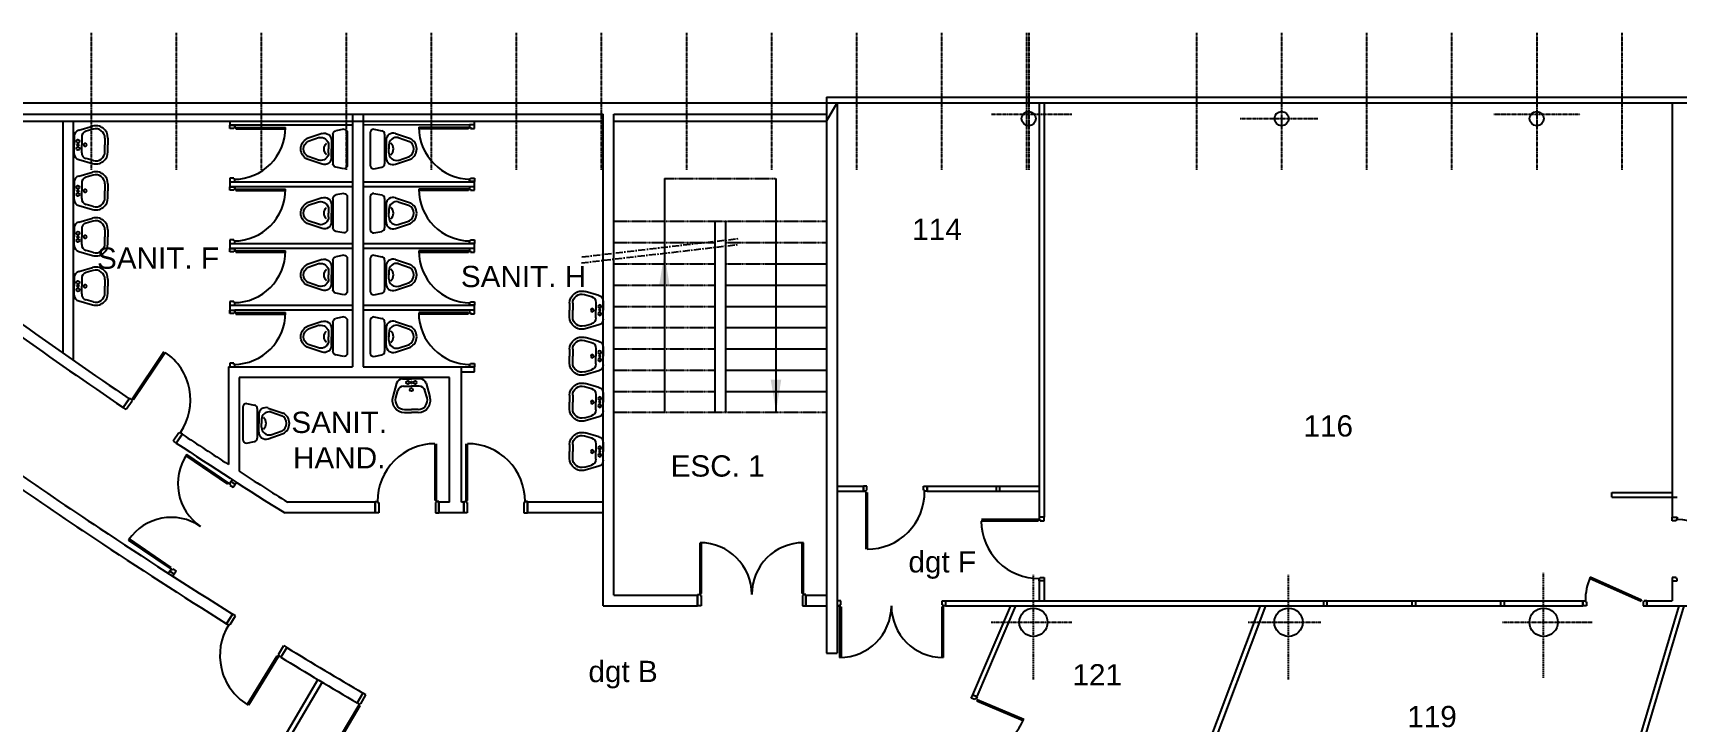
# Model space of a CAD drawing. Extents: x -14497 to -5039, y -16915 to 19656.
# Drawn here: x -12297 to -9976, y -7779 to -6807 of the extents above; entities that cross this region are included whole.
import ezdxf

# ---------------------------------------------------------------- set-up
doc = ezdxf.new("R2010")
doc.units = 0
doc.header["$MEASUREMENT"] = 0
for name, pattern in [('AXES', [2, 1.25, -0.25, 0.25, -0.25]), ('CACHE', [0.375, 0.25, -0.125]), ('DISCONTINU2', [0.375, 0.25, -0.125])]:
    doc.linetypes.add(name, pattern=pattern)
doc.layers.get('0').update_dxf_attribs({"linetype": 'CONTINUOUS'})
for name, color, linetype in [('-1.80', 3, 'CONTINUOUS'), ('BA_AXE_TRAME', 253, 'AXES'), ('BA_CLOISON', 4, 'CONTINUOUS'), ('BA_DOUBLAGE', 134, 'CONTINUOUS'), ('BA_ESCALIER', 8, 'CONTINUOUS'), ('BA_ESCALIER_CACHE', 252, 'DISCONTINU2'), ('BA_MENUIS_EXTERIEURE', 6, 'CONTINUOUS'), ('BA_MENUIS_INTERIEURE', 202, 'CONTINUOUS'), ('BA_STRUCTURE', 5, 'CONTINUOUS'), ('Circulation', 1, 'CONTINUOUS'), ('EQ_SANITAIRE', 60, 'CONTINUOUS'), ('Nom. texte', 250, 'CONTINUOUS')]:
    doc.layers.add(name, color=color, linetype=linetype)
doc.styles.add('ARIAL', font='arial.ttf')

# ---------------------------------------------------------------- blocks, each defined once
blk = doc.blocks.new('WC')
for p, q in [((-5, 27.9), (-16.3, 25.7)), ((-35.6, 21.6), (-56.7, 14.5)), ((-39.3, 16.2), (-55.4, 10.7)), ((-26.4, 5.3), (-26.4, 0)), ((-26.4, -5.3), (-26.4, 0)), ((-20.3, 14), (-22.5, 14)), ((-22.4, 12.2), (-22.4, 0)), ((-22.4, -12.2), (-22.4, 0)), ((-20.3, -20.8), (-20.3, 20.8)), ((0, -22.9), (0, 22.9)), ((-35.6, -21.6), (-56.7, -14.5)), ((-39.3, -16.2), (-55.4, -10.7)), ((-20.3, -14), (-22.5, -14)), ((-5, -27.9), (-16.3, -25.7))]:
    blk.add_line(p, q)
for centre, radius, start, end in [((-15.3, 20.8), 5, 101.0796, 180), ((-5, 22.9), 5, 0, 90), ((-49.5, 0), 16.2, 116.4444, 180), ((-49.5, -0.4), 16.2, 178.1961, 178.7319), ((-49.5, 0), 16.2, 180, 243.5556), ((-49.5, 0), 12.2, 116.4444, 180), ((-49.5, 0), 12.2, 180, 243.5556), ((-37.4, 5.3), 11, 0, 102.4), ((-32.4, 12.2), 10, 0, 108.6162), ((-21.2, 0), 11.5, 134.9643, 225.0357), ((-37.4, -5.3), 11, 257.6, 0), ((-32.4, -12.2), 10, 251.3838, 0), ((-15.3, -20.8), 5, 180, 258.9204), ((-5, -22.9), 5, 270, 0)]:
    blk.add_arc(centre, radius, start, end)
blk = doc.blocks.new('LAV60')
for p, q in [((-14.4, 0), (0, 0)), ((14.4, 0), (0, 0)), ((-24, -7.3), (-30.4, -29.5)), ((-25.6, -30.9), (-22.3, -19.3)), ((-12.7, -12), (0, -12)), ((12.7, -12), (0, -12)), ((25.6, -30.9), (22.3, -19.3)), ((24, -7.3), (30.4, -29.5)), ((-11.2, -50), (0, -50)), ((11.2, -50), (0, -50)), ((-11.2, -55), (0, -55)), ((11.2, -55), (0, -55))]:
    blk.add_line(p, q)
for centre, radius in [((-6, -6), 2.61), ((0, -17.8), 2.54), ((0, -6), 1.44), ((6, -6), 2.61)]:
    blk.add_circle(centre, radius)
for centre, radius, start, end in [((-14.4, -10), 10, 90, 164.0546), ((14.4, -10), 10, 15.9454, 90), ((-12.7, -22), 10, 90, 164.0546), ((12.7, -22), 10, 15.9454, 90), ((-11.2, -35), 20, 164.0546, 270), ((-11.2, -35), 15, 164.0546, 270), ((11.2, -35), 20, 270, 15.9454), ((11.2, -35), 15, 270, 15.9454)]:
    blk.add_arc(centre, radius, start, end)

msp = doc.modelspace()

# ---------------------------------------------------------------- hatches: boundary and pattern name
at = {"layer": 'BA_ESCALIER'}
h = msp.add_hatch(color=256, dxfattribs=at)
h.paths.add_polyline_path([(-11413, -7163.2), (-11405.6, -7163.2), (-11398.2, -7163.2), (-11400.7, -7147.7), (-11410.4, -7147.7)])
h.paths.add_polyline_path([(-11410.4, -7147.7), (-11400.7, -7147.7), (-11405.6, -7117.7)])
h = msp.add_hatch(color=256, dxfattribs=at)
h.paths.add_polyline_path([(-11255.5, -7296.2), (-11248.1, -7296.2), (-11240.7, -7296.2), (-11243.2, -7311.8), (-11252.9, -7311.8)])
h.paths.add_polyline_path([(-11252.9, -7311.8), (-11243.2, -7311.8), (-11248.1, -7341.8)])

# ---------------------------------------------------------------- linework, layer by layer
at = {"layer": '-1.80'}
for p, q in [((-11176.8, -6931.5), (-11161.8, -6905.5)), ((-11845.8, -6931.5), (-11830.8, -6931.5))]:
    msp.add_line(p, q, dxfattribs=at)
at = {"layer": 'BA_AXE_TRAME'}
for p, q in [((-12214.6, -6807.1), (-12214.6, -7000.2)), ((-12094.6, -6807.1), (-12094.6, -7000.2)), ((-11974.6, -6807.1), (-11974.6, -7000.2)), ((-11854.6, -6807.1), (-11854.6, -7000.2)), ((-11734.6, -6807.1), (-11734.6, -7000.2)), ((-11614.6, -6807.1), (-11614.6, -7000.2)), ((-11494.6, -6807.1), (-11494.6, -7000.2)), ((-11374.6, -6807.1), (-11374.6, -7000.2)), ((-11254.6, -6807.1), (-11254.6, -7000.2)), ((-11134.6, -6807.1), (-11134.6, -7000.2)), ((-11014.6, -6807.1), (-11014.6, -7000.2)), ((-10894.6, -6807.1), (-10894.6, -7000.2)), ((-10891.5, -6807.1), (-10891.5, -7000.2)), ((-10654.6, -6807.1), (-10654.6, -7000.2)), ((-10534.6, -6807.1), (-10534.6, -7000.2)), ((-10414.6, -6807.1), (-10414.6, -7000.2)), ((-10294.6, -6807.1), (-10294.6, -7000.2)), ((-10174.6, -6807.1), (-10174.6, -7000.2)), ((-10054.6, -6807.1), (-10054.6, -7000.2)), ((-10944, -6921.5), (-10830.6, -6921.5)), ((-10593.2, -6928), (-10483.4, -6928)), ((-10235.3, -6921.5), (-10113.1, -6921.5)), ((-10944.4, -7638.2), (-10830.7, -7638.2)), ((-10582, -7638.2), (-10479.1, -7638.2)), ((-10223, -7638.2), (-10096.5, -7638.2))]:
    msp.add_line(p, q, dxfattribs=at)
at = {"layer": 'BA_AXE_TRAME', "linetype": 'CACHE', "ltscale": 7}
for p, q in [((-10884.8, -7719), (-10884.8, -7571.3)), ((-10524.8, -7719), (-10524.8, -7571.3)), ((-10164.8, -7716.4), (-10164.8, -7568.7))]:
    msp.add_line(p, q, dxfattribs=at)
at = {"layer": 'BA_CLOISON'}
for p, q in [((-10876.8, -6905.5), (-10876.8, -7490)), ((-10869.8, -6905.5), (-10869.8, -7490)), ((-9983.4, -6905.5), (-9983.4, -7490)), ((-12018.8, -6931.5), (-12018.8, -6937)), ((-11845.8, -6937), (-12018.8, -6937)), ((-11673.6, -6936.7), (-11830.8, -6937)), ((-11673.6, -6936.7), (-11673.6, -6931.5)), ((-12018.8, -7012), (-12018.8, -7017)), ((-12018.8, -7017), (-11845.8, -7017)), ((-12018.8, -7017), (-12018.8, -7024)), ((-11845.8, -7024), (-12018.8, -7024)), ((-11830.8, -7017), (-11673.7, -7017)), ((-11673.7, -7024), (-11830.8, -7024)), ((-11673.7, -7024), (-11673.7, -7017)), ((-11673.6, -7011.7), (-11673.6, -7016.7)), ((-11673.6, -7011.7), (-11673.6, -7016.7)), ((-12018.8, -7099), (-12018.8, -7104)), ((-11673.7, -7099), (-11673.7, -7104)), ((-11673.7, -7099), (-11673.7, -7104)), ((-12018.8, -7104), (-11845.8, -7104)), ((-12018.8, -7104), (-12018.8, -7111)), ((-11845.8, -7111), (-12018.8, -7111)), ((-11830.8, -7104), (-11673.7, -7104.1)), ((-11673.7, -7111.1), (-11830.8, -7111)), ((-11673.7, -7111.1), (-11673.7, -7104.1)), ((-12018.8, -7186), (-12018.8, -7191)), ((-12018.8, -7191), (-11845.8, -7191)), ((-12018.8, -7191), (-12018.8, -7203)), ((-11830.8, -7191), (-11673.8, -7191.1)), ((-11673.8, -7198.1), (-11673.8, -7191.1)), ((-11673.7, -7186.1), (-11673.7, -7191.1)), ((-11673.7, -7186.1), (-11673.7, -7191.1)), ((-11845.8, -7198), (-12011.8, -7198)), ((-12011.8, -7198), (-12011.8, -7198)), ((-11673.8, -7198.1), (-11830.8, -7198)), ((-12018.8, -7273), (-12018.8, -7278)), ((-11691.8, -7278), (-11673.8, -7278.1)), ((-11691.8, -7285), (-11673.8, -7285)), ((-11673.8, -7273.1), (-11673.8, -7278.1)), ((-11673.8, -7273.1), (-11673.8, -7278.1)), ((-11673.8, -7285), (-11673.8, -7278.1)), ((-12015.1, -7436.9), (-12017.1, -7439.8)), ((-12017.1, -7439.8), (-12011.3, -7443.8)), ((-12009.4, -7440.9), (-12011.3, -7443.8)), ((-12009.4, -7440.9), (-12011.3, -7443.8)), ((-10068.4, -7455), (-9983.4, -7455)), ((-10068.4, -7462), (-10068.4, -7455)), ((-10068.4, -7462), (-9983.4, -7462)), ((-9983.4, -7462), (-9976.4, -7462)), ((-12103.4, -7566.2), (-12105.3, -7569.1)), ((-12103.4, -7566.2), (-12097.6, -7570.2)), ((-12097.6, -7570.2), (-12099.5, -7573.1)), ((-12097.6, -7570.2), (-12099.5, -7573.1)), ((-10876.8, -7580), (-10876.8, -7608)), ((-10869.8, -7580), (-10869.8, -7608)), ((-9983.4, -7580), (-9983.4, -7608)), ((-11008.8, -7608), (-11008.8, -7615)), ((-11008.8, -7608), (-10475.6, -7608)), ((-10220.6, -7608), (-10109.4, -7608)), ((-10109.4, -7608), (-10109.4, -7615)), ((-10019.4, -7608), (-10019.4, -7615)), ((-10019.4, -7608), (-9983.4, -7608)), ((-11008.8, -7615), (-11007, -7615)), ((-11008.8, -7615), (-10475.6, -7615)), ((-10970.5, -7740.5), (-10916.8, -7615)), ((-10964.4, -7743.1), (-10909.8, -7615)), ((-10564.8, -7615), (-10739.6, -8080)), ((-10557.5, -7615), (-10733.1, -8082.8)), ((-10220.6, -7615), (-10109.4, -7615)), ((-9974, -7615), (-10174.2, -8284.6)), ((-9966.8, -7615), (-10167.9, -8286.9)), ((-10019.4, -7615), (-9942.4, -7615)), ((-11894.6, -7718.9), (-12248.5, -8319.4)), ((-11888.6, -7722.5), (-12242.5, -8323)), ((-10970.5, -7740.5), (-10964.4, -7743.1))]:
    msp.add_line(p, q, dxfattribs=at)
msp.add_lwpolyline([(-11161.8, -6905.5), (-11161.8, -7446.5), (-11124.8, -7446.5)], dxfattribs=at)
at = {"layer": 'BA_DOUBLAGE'}
msp.add_line((-11476.8, -6931.5), (-11176.8, -6931.5), dxfattribs=at)
at = {"layer": 'BA_ESCALIER'}
for p, q in [((-11405.6, -7012.4), (-11405.6, -7342.7)), ((-11248.1, -7012.4), (-11248.1, -7342.7)), ((-11334.3, -7072.7), (-11334.3, -7341.8)), ((-11319.3, -7072.7), (-11319.3, -7341.8)), ((-11251.8, -7132.7), (-11176.8, -7132.7)), ((-11319.3, -7162.7), (-11176.8, -7162.7)), ((-11319.3, -7192.7), (-11176.8, -7192.7)), ((-11319.3, -7222.7), (-11176.8, -7222.7)), ((-11319.3, -7252.7), (-11176.8, -7252.7)), ((-11319.3, -7282.7), (-11176.8, -7282.7)), ((-11319.3, -7312.7), (-11176.8, -7312.7))]:
    msp.add_line(p, q, dxfattribs=at)
at = {"layer": 'BA_ESCALIER_CACHE'}
for p, q in [((-11405.6, -7012.4), (-11248.1, -7012.4)), ((-11476.8, -7072.7), (-11176.8, -7072.7)), ((-11476.8, -7102.7), (-11334.3, -7102.7)), ((-11319.3, -7102.7), (-11176.8, -7102.7)), ((-11476.8, -7132.7), (-11334.3, -7132.7)), ((-11319.3, -7132.7), (-11251.8, -7132.7)), ((-11476.8, -7162.7), (-11334.3, -7162.7)), ((-11476.8, -7192.7), (-11334.3, -7192.7)), ((-11476.8, -7222.7), (-11334.3, -7222.7)), ((-11476.8, -7252.7), (-11334.3, -7252.7)), ((-11476.8, -7282.7), (-11334.3, -7282.7)), ((-11476.8, -7312.7), (-11334.3, -7312.7)), ((-11476.8, -7341.8), (-11176.8, -7341.8))]:
    msp.add_line(p, q, dxfattribs=at)
at = {"layer": 'BA_ESCALIER_CACHE', "linetype": 'AXES', "ltscale": 8}
for p, q in [((-11521.9, -7122.9), (-11301.5, -7097.1)), ((-11522.8, -7131.4), (-11302.4, -7105.7))]:
    msp.add_line(p, q, dxfattribs=at)
at = {"layer": 'BA_MENUIS_EXTERIEURE'}
for p, q in [((-11176.8, -6897.5), (-9013.7, -6897.5)), ((-11176.8, -6897.5), (-11176.8, -6905.5)), ((-11176.8, -6905.5), (-9479.6, -6905.5)), ((-12686.9, -6931.5), (-12094.6, -6931.5)), ((-12094.6, -6931.5), (-11858.1, -6931.5)), ((-11858.1, -6931.5), (-11845.8, -6931.5)), ((-11830.8, -6931.5), (-11491.8, -6931.5))]:
    msp.add_line(p, q, dxfattribs=at)
at = {"layer": 'BA_MENUIS_EXTERIEURE', "ltscale": 10}
for radius, start in [(8584.2, 223.6667), (8576.2, 223.71774)]:
    msp.add_arc((-7862.4, -978.4), radius, start, 239.6595, dxfattribs=at)
at = {"layer": 'BA_MENUIS_INTERIEURE'}
for p, q in [((-12018.8, -6942), (-12018.8, -6937)), ((-12018.8, -6937), (-12011.8, -6937)), ((-12011.8, -6937), (-12011.8, -6940.5)), ((-11673.6, -6936.7), (-11680.6, -6936.7)), ((-11680.6, -6936.7), (-11680.6, -6940.2)), ((-11673.6, -6941.7), (-11673.6, -6936.7)), ((-11673.6, -6941.7), (-11673.6, -6936.7)), ((-12013.3, -6942), (-12018.8, -6942)), ((-12011.8, -6940.5), (-12013.3, -6940.5)), ((-12013.3, -6940.5), (-12013.3, -6942)), ((-12010.3, -6940.5), (-12010.3, -6942.5)), ((-12010.3, -6940.5), (-11940.3, -6940.5)), ((-12010.3, -6942.5), (-11940.3, -6942.5)), ((-11682.1, -6940.3), (-11752.1, -6940.3)), ((-11682.1, -6942.3), (-11752.1, -6942.3)), ((-11682.1, -6940.3), (-11682.1, -6942.3)), ((-11680.6, -6940.2), (-11679.1, -6940.2)), ((-11679.1, -6940.2), (-11679.1, -6941.7)), ((-11679.1, -6941.7), (-11673.6, -6941.7)), ((-12013.3, -7012), (-12018.8, -7012)), ((-12018.8, -7012), (-12018.8, -7017)), ((-12018.8, -7017), (-12011.8, -7017)), ((-12018.8, -7029), (-12018.8, -7024)), ((-12018.8, -7024), (-12011.8, -7024)), ((-12013.3, -7029), (-12018.8, -7029)), ((-12013.3, -7013.5), (-12013.3, -7012)), ((-12011.8, -7013.5), (-12013.3, -7013.5)), ((-12011.8, -7027.5), (-12013.3, -7027.5)), ((-12013.3, -7027.5), (-12013.3, -7029)), ((-12011.8, -7017), (-12011.8, -7013.5)), ((-12011.8, -7024), (-12011.8, -7027.5)), ((-12010.3, -7027.5), (-12010.3, -7029.5)), ((-12010.3, -7027.5), (-11940.3, -7027.5)), ((-12010.3, -7029.5), (-11940.3, -7029.5)), ((-11682.2, -7027.5), (-11752.2, -7027.5)), ((-11682.2, -7029.5), (-11752.2, -7029.5)), ((-11682.2, -7027.5), (-11682.2, -7029.5)), ((-11673.7, -7024), (-11680.7, -7024)), ((-11680.7, -7024), (-11680.7, -7027.5)), ((-11680.7, -7027.5), (-11679.2, -7027.5)), ((-11680.6, -7016.7), (-11680.6, -7013.2)), ((-11680.6, -7013.2), (-11679.1, -7013.2)), ((-11673.6, -7016.7), (-11680.6, -7016.7)), ((-11679.2, -7027.5), (-11679.2, -7029)), ((-11679.2, -7029), (-11673.7, -7029)), ((-11679.1, -7011.7), (-11673.6, -7011.7)), ((-11679.1, -7013.2), (-11679.1, -7011.7)), ((-11673.7, -7029), (-11673.7, -7024)), ((-11673.7, -7029), (-11673.7, -7024)), ((-11673.6, -7011.7), (-11673.6, -7016.7)), ((-11673.6, -7011.7), (-11673.6, -7016.7)), ((-12013.3, -7099), (-12018.8, -7099)), ((-12018.8, -7099), (-12018.8, -7104)), ((-12013.3, -7100.5), (-12013.3, -7099)), ((-11679.2, -7099), (-11673.7, -7099)), ((-11679.2, -7100.5), (-11679.2, -7099)), ((-11673.7, -7099), (-11673.7, -7104)), ((-11673.7, -7099), (-11673.7, -7104)), ((-12018.8, -7104), (-12011.8, -7104)), ((-12018.8, -7116), (-12018.8, -7111)), ((-12018.8, -7111), (-12011.8, -7111)), ((-12013.3, -7116), (-12018.8, -7116)), ((-12011.8, -7100.5), (-12013.3, -7100.5)), ((-12011.8, -7114.5), (-12013.3, -7114.5)), ((-12013.3, -7114.5), (-12013.3, -7116)), ((-12011.8, -7104), (-12011.8, -7100.5)), ((-12011.8, -7111), (-12011.8, -7114.5)), ((-12010.3, -7114.5), (-12010.3, -7116.5)), ((-12010.3, -7114.5), (-11940.3, -7114.5)), ((-12010.3, -7116.5), (-11940.3, -7116.5)), ((-11682.2, -7114.6), (-11752.2, -7114.6)), ((-11682.2, -7116.6), (-11752.2, -7116.6)), ((-11682.2, -7114.6), (-11682.2, -7116.6)), ((-11680.7, -7104), (-11680.7, -7100.5)), ((-11680.7, -7100.5), (-11679.2, -7100.5)), ((-11673.7, -7104), (-11680.7, -7104)), ((-11673.7, -7111.1), (-11680.7, -7111.1)), ((-11680.7, -7111.1), (-11680.7, -7114.6)), ((-11680.7, -7114.6), (-11679.2, -7114.6)), ((-11679.2, -7114.6), (-11679.2, -7116.1)), ((-11679.2, -7116.1), (-11673.7, -7116.1)), ((-11673.7, -7116.1), (-11673.7, -7111.1)), ((-11673.7, -7116.1), (-11673.7, -7111.1)), ((-12013.3, -7186), (-12018.8, -7186)), ((-12018.8, -7186), (-12018.8, -7191)), ((-12018.8, -7191), (-12011.8, -7191)), ((-12013.3, -7187.5), (-12013.3, -7186)), ((-12011.8, -7187.5), (-12013.3, -7187.5)), ((-12011.8, -7191), (-12011.8, -7187.5)), ((-11680.7, -7191.1), (-11680.7, -7187.6)), ((-11680.7, -7187.6), (-11679.2, -7187.6)), ((-11673.7, -7191.1), (-11680.7, -7191.1)), ((-11679.2, -7186.1), (-11673.7, -7186.1)), ((-11679.2, -7187.6), (-11679.2, -7186.1)), ((-11673.7, -7186.1), (-11673.7, -7191.1)), ((-11673.7, -7186.1), (-11673.7, -7191.1)), ((-12018.8, -7203), (-12018.8, -7198)), ((-12018.8, -7198), (-12011.8, -7198)), ((-12013.3, -7203), (-12018.8, -7203)), ((-12011.8, -7201.5), (-12013.3, -7201.5)), ((-12013.3, -7201.5), (-12013.3, -7203)), ((-12011.8, -7198), (-12011.8, -7201.5)), ((-12010.3, -7201.5), (-12010.3, -7203.5)), ((-12010.3, -7201.5), (-11940.3, -7201.5)), ((-12010.3, -7203.5), (-11940.3, -7203.5)), ((-11682.3, -7201.6), (-11752.3, -7201.6)), ((-11682.3, -7203.6), (-11752.2, -7203.6)), ((-11682.3, -7201.6), (-11682.3, -7203.6)), ((-11673.8, -7198.1), (-11680.8, -7198.1)), ((-11680.8, -7198.1), (-11680.8, -7201.6)), ((-11680.8, -7201.6), (-11679.3, -7201.6)), ((-11679.3, -7201.6), (-11679.3, -7203.1)), ((-11679.3, -7203.1), (-11673.8, -7203.1)), ((-11673.8, -7203.1), (-11673.8, -7198.1)), ((-11673.8, -7203.1), (-11673.8, -7198.1)), ((-12156.5, -7322.9), (-12111.8, -7256.6)), ((-12154.8, -7324), (-12110, -7257.6)), ((-12013.3, -7273), (-12018.8, -7273)), ((-12018.8, -7273), (-12018.8, -7278)), ((-12018.8, -7278), (-12011.8, -7278)), ((-12013.3, -7274.5), (-12013.3, -7273)), ((-12011.8, -7274.5), (-12013.3, -7274.5)), ((-12011.8, -7278), (-12011.8, -7274.5)), ((-11680.8, -7278.1), (-11680.8, -7274.6)), ((-11680.8, -7274.6), (-11679.3, -7274.6)), ((-11673.8, -7278.1), (-11680.8, -7278.1)), ((-11679.3, -7273.1), (-11673.8, -7273.1)), ((-11679.3, -7274.6), (-11679.3, -7273.1)), ((-11673.8, -7273.1), (-11673.8, -7278.1)), ((-11673.8, -7273.1), (-11673.8, -7278.1)), ((-12169.2, -7335.4), (-12160.2, -7322.2)), ((-12156.9, -7326.2), (-12165, -7338.2)), ((-12160.2, -7322.2), (-12157.3, -7324.1)), ((-12157.3, -7324.1), (-12158.2, -7325.4)), ((-12158.2, -7325.4), (-12156.9, -7326.2)), ((-12156.5, -7322.9), (-12154.8, -7324)), ((-12165, -7338.2), (-12169.2, -7335.4)), ((-12090.6, -7370.9), (-12098.7, -7383)), ((-12094.6, -7385.7), (-12085.6, -7372.5)), ((-12089.4, -7371.8), (-12090.6, -7370.9)), ((-12088.5, -7370.5), (-12089.4, -7371.8)), ((-12085.6, -7372.5), (-12088.5, -7370.5)), ((-12098.7, -7383), (-12094.6, -7385.7)), ((-12020.3, -7441.9), (-12079.4, -7401.6)), ((-11729.3, -7466.5), (-11729.3, -7386.4)), ((-11727.3, -7466.5), (-11727.3, -7386.5)), ((-11685.3, -7466.5), (-11685.3, -7386.5)), ((-11683.3, -7466.5), (-11683.3, -7386.4)), ((-12021.5, -7443.6), (-12080.5, -7403.3)), ((-12020.3, -7441.9), (-12021.5, -7443.6)), ((-12017.1, -7439.8), (-12019.1, -7442.7)), ((-12019.1, -7442.7), (-12017.8, -7443.6)), ((-12017.8, -7443.6), (-12018.7, -7444.8)), ((-12018.7, -7444.8), (-12014.1, -7447.9)), ((-12011.3, -7443.8), (-12017.1, -7439.8)), ((-12014.1, -7447.9), (-12011.3, -7443.8)), ((-12014.1, -7447.9), (-12011.3, -7443.8)), ((-11139, -7446.5), (-11124.8, -7446.5)), ((-11119.8, -7446.5), (-11124.8, -7446.5)), ((-11124.8, -7446.5), (-11124.8, -7453.5)), ((-11119.8, -7452), (-11119.8, -7446.5)), ((-11039.8, -7452), (-11039.8, -7446.5)), ((-11039.8, -7446.5), (-11034.8, -7446.5)), ((-11034.8, -7446.5), (-11034.8, -7453.5)), ((-11034.8, -7446.5), (-10876.8, -7446.5)), ((-10937.6, -7446.5), (-10937.6, -7453.5)), ((-10932.6, -7446.5), (-10932.6, -7453.5)), ((-11813.8, -7484), (-11813.8, -7468)), ((-11813.8, -7468), (-11810.3, -7468)), ((-11810.3, -7468), (-11810.3, -7469.5)), ((-11810.3, -7469.5), (-11808.8, -7469.5)), ((-11808.8, -7469.5), (-11808.8, -7484)), ((-11727.3, -7466.5), (-11729.3, -7466.5)), ((-11728.8, -7469.5), (-11728.8, -7484)), ((-11727.3, -7469.5), (-11728.8, -7469.5)), ((-11727.3, -7468), (-11727.3, -7469.5)), ((-11723.8, -7468), (-11727.3, -7468)), ((-11723.8, -7484), (-11723.8, -7468)), ((-11688.8, -7484), (-11688.8, -7468)), ((-11688.8, -7468), (-11685.3, -7468)), ((-11685.3, -7466.5), (-11683.3, -7466.5)), ((-11685.3, -7468), (-11685.3, -7469.5)), ((-11685.3, -7469.5), (-11683.8, -7469.5)), ((-11683.8, -7469.5), (-11683.8, -7484)), ((-11603.8, -7469.5), (-11603.8, -7484)), ((-11602.3, -7469.5), (-11603.8, -7469.5)), ((-11598.8, -7468), (-11602.3, -7468)), ((-11602.3, -7468), (-11602.3, -7469.5)), ((-11598.8, -7484), (-11598.8, -7468)), ((-11161.8, -7453.5), (-11124.8, -7453.5)), ((-11124.8, -7453.5), (-11121.3, -7453.5)), ((-11121.3, -7453.5), (-11121.3, -7452)), ((-11121.3, -7452), (-11119.8, -7452)), ((-11121.3, -7455), (-11119.3, -7455)), ((-11121.3, -7455), (-11121.3, -7535)), ((-11119.3, -7455), (-11119.3, -7535.1)), ((-11038.3, -7452), (-11039.8, -7452)), ((-11038.3, -7453.5), (-11038.3, -7452)), ((-11034.8, -7453.5), (-11038.3, -7453.5)), ((-11034.8, -7453.5), (-10876.8, -7453.5)), ((-11808.8, -7484), (-11813.8, -7484)), ((-11728.8, -7484), (-11723.8, -7484)), ((-11683.8, -7484), (-11688.8, -7484)), ((-11603.8, -7484), (-11598.8, -7484)), ((-10878.3, -7493.5), (-10958.3, -7493.5)), ((-10878.3, -7493.5), (-10878.3, -7495.5)), ((-10869.8, -7490), (-10876.8, -7490)), ((-10876.8, -7490), (-10876.8, -7493.5)), ((-10876.8, -7493.5), (-10875.3, -7493.5)), ((-10875.3, -7493.5), (-10875.3, -7495)), ((-10869.8, -7495), (-10869.8, -7490)), ((-9983.4, -7490), (-9976.4, -7490)), ((-9983.4, -7490), (-9976.4, -7490)), ((-9983.4, -7495), (-9983.4, -7490)), ((-9976.5, -7493.5), (-9978, -7493.5)), ((-9978, -7493.5), (-9978, -7495)), ((-9976.4, -7490), (-9976.4, -7493.5)), ((-10878.3, -7495.5), (-10958.4, -7495.5)), ((-10875.3, -7495), (-10869.8, -7495)), ((-9978, -7495), (-9983.4, -7495)), ((-12102.6, -7562.5), (-12161.7, -7522.2)), ((-12101.5, -7560.8), (-12160.5, -7520.5)), ((-11355.3, -7597.5), (-11355.3, -7526)), ((-11353.3, -7597.5), (-11353.3, -7526)), ((-11211.3, -7597.5), (-11211.3, -7526)), ((-11209.3, -7597.5), (-11209.3, -7526)), ((-12103.4, -7566.2), (-12101.4, -7563.3)), ((-12102.6, -7562.5), (-12101.5, -7560.8)), ((-12101.4, -7563.3), (-12100.1, -7564.2)), ((-12100.1, -7564.2), (-12099.3, -7562.9)), ((-12099.3, -7562.9), (-12094.7, -7566)), ((-12097.6, -7570.2), (-12103.4, -7566.2)), ((-12094.7, -7566), (-12097.6, -7570.2)), ((-12094.7, -7566), (-12097.6, -7570.2)), ((-10876.8, -7580), (-10876.8, -7576.5)), ((-10876.8, -7576.5), (-10875.3, -7576.5)), ((-10869.8, -7580), (-10876.8, -7580)), ((-10875.3, -7575), (-10869.8, -7575)), ((-10875.3, -7576.5), (-10875.3, -7575)), ((-10869.8, -7575), (-10869.8, -7580)), ((-10027.4, -7608.7), (-10099.9, -7576.6)), ((-10026.6, -7606.9), (-10099.1, -7574.8)), ((-9983.4, -7575), (-9983.4, -7580)), ((-9977.9, -7575), (-9983.4, -7575)), ((-9983.4, -7580), (-9976.4, -7580)), ((-9977.9, -7576.5), (-9977.9, -7575)), ((-9976.4, -7576.5), (-9977.9, -7576.5)), ((-9976.4, -7580), (-9976.4, -7576.5)), ((-11358.8, -7615), (-11358.8, -7599)), ((-11358.8, -7599), (-11355.3, -7599)), ((-11355.3, -7597.5), (-11353.3, -7597.5)), ((-11355.3, -7599), (-11355.3, -7600.5)), ((-11355.3, -7600.5), (-11353.8, -7600.5)), ((-11353.8, -7600.5), (-11353.8, -7615)), ((-11209.3, -7597.5), (-11211.3, -7597.5)), ((-11209.3, -7600.5), (-11210.8, -7600.5)), ((-11210.8, -7600.5), (-11210.8, -7615)), ((-11209.3, -7599), (-11209.3, -7600.5)), ((-11205.8, -7599), (-11209.3, -7599)), ((-11205.8, -7615), (-11205.8, -7599)), ((-11161.8, -7608), (-11161.8, -7615)), ((-11156.8, -7608), (-11161.8, -7608)), ((-11156.8, -7613.5), (-11156.8, -7608)), ((-11013.8, -7608), (-11008.8, -7608)), ((-11013.8, -7613.5), (-11013.8, -7608)), ((-11008.8, -7608), (-11008.8, -7615)), ((-10475.6, -7608), (-10475.6, -7615)), ((-10475.6, -7608), (-10220.6, -7608)), ((-10470.6, -7608), (-10470.6, -7615)), ((-10350.6, -7608), (-10350.6, -7615)), ((-10345.6, -7608), (-10345.6, -7615)), ((-10225.6, -7608), (-10225.6, -7615)), ((-10220.6, -7608), (-10220.6, -7615)), ((-10109.4, -7615), (-10109.4, -7608)), ((-10109.4, -7608), (-10105.9, -7608)), ((-10105.9, -7608), (-10105.9, -7609.5)), ((-10105.9, -7609.5), (-10104.4, -7609.5)), ((-10104.4, -7609.5), (-10104.4, -7615)), ((-10026.6, -7606.9), (-10027.4, -7608.7)), ((-10024.4, -7609.5), (-10024.4, -7615)), ((-10022.9, -7609.5), (-10024.4, -7609.5)), ((-10022.9, -7608), (-10022.9, -7609.5)), ((-10019.4, -7608), (-10022.9, -7608)), ((-10019.4, -7615), (-10019.4, -7608)), ((-12015.1, -7626.6), (-12023.5, -7640.2)), ((-12018.4, -7641.5), (-12010.8, -7629.2)), ((-12010.8, -7629.2), (-12015.1, -7626.6)), ((-11353.8, -7615), (-11358.8, -7615)), ((-11210.8, -7615), (-11205.8, -7615)), ((-11161.8, -7615), (-11158.3, -7615)), ((-11158.3, -7615), (-11158.3, -7613.5)), ((-11158.3, -7613.5), (-11156.8, -7613.5)), ((-11158.3, -7616.5), (-11156.3, -7616.5)), ((-11158.3, -7616.5), (-11158.3, -7688)), ((-11156.3, -7616.5), (-11156.3, -7688)), ((-11012.3, -7616.5), (-11014.3, -7616.5)), ((-11014.3, -7616.5), (-11014.3, -7688)), ((-11012.3, -7613.5), (-11013.8, -7613.5)), ((-11012.3, -7615), (-11012.3, -7613.5)), ((-11008.8, -7615), (-11012.3, -7615)), ((-11012.3, -7616.5), (-11012.3, -7688)), ((-10475.6, -7615), (-10220.6, -7615)), ((-10104.4, -7615), (-10109.4, -7615)), ((-10024.4, -7615), (-10019.4, -7615)), ((-12023.5, -7640.2), (-12020.5, -7642)), ((-12020.5, -7642), (-12019.7, -7640.8)), ((-12019.7, -7640.8), (-12018.4, -7641.5)), ((-11950.3, -7683.5), (-11942.7, -7671.2)), ((-11938.5, -7673.8), (-11946.9, -7687.4)), ((-11942.7, -7671.2), (-11938.5, -7673.8)), ((-11952.3, -7685.8), (-11994.4, -7754)), ((-11950.6, -7686.9), (-11992.6, -7755)), ((-11950.6, -7686.9), (-11952.3, -7685.8)), ((-11949.1, -7684.3), (-11950.3, -7683.5)), ((-11949.8, -7685.6), (-11949.1, -7684.3)), ((-11946.9, -7687.4), (-11949.8, -7685.6)), ((-11831.1, -7738), (-11839.2, -7751.8)), ((-11834.1, -7753.1), (-11826.8, -7740.6)), ((-11826.8, -7740.6), (-11831.1, -7738)), ((-10972.5, -7745.1), (-10970.5, -7740.5)), ((-10967.4, -7747.2), (-10972.5, -7745.1)), ((-10970.5, -7740.5), (-10964.1, -7743.2)), ((-10966.8, -7745.8), (-10967.4, -7747.2)), ((-10965.4, -7746.4), (-10966.8, -7745.8)), ((-10964.1, -7743.2), (-10965.4, -7746.4)), ((-10964.1, -7747), (-10964.9, -7748.9)), ((-10964.9, -7748.9), (-10899.1, -7776.8)), ((-10964.1, -7747), (-10898.3, -7775)), ((-11992.6, -7755), (-11994.3, -7753.9)), ((-11836.9, -7754.9), (-11877.5, -7823.8)), ((-11835.2, -7755.9), (-11875.9, -7824.9)), ((-11839.2, -7751.8), (-11836.2, -7753.6)), ((-11836.9, -7754.9), (-11835.2, -7755.9)), ((-11836.2, -7753.6), (-11835.4, -7752.3)), ((-11835.4, -7752.3), (-11834.1, -7753.1))]:
    msp.add_line(p, q, dxfattribs=at)
for centre, radius, start, end in [((-12013.3, -6940.5), 73, 270, 359.9842), ((-12013.3, -6942), 0, 180, 270), ((-11679.1, -6940.2), 73, 180.0158, 270), ((-11679.1, -6941.7), 0, 270, 0), ((-12013.3, -7027.5), 73, 270, 359.9842), ((-12013.3, -7029), 0, 180, 270), ((-11679.2, -7027.5), 73, 180.0158, 270), ((-11679.2, -7029), 0, 270, 0), ((-12013.3, -7114.5), 73, 270, 359.9842), ((-12013.3, -7116), 0, 180, 270), ((-11679.2, -7114.6), 73, 180.0158, 270), ((-11679.2, -7116.1), 0, 270, 0), ((-12013.3, -7201.5), 73, 270, 359.9842), ((-12013.3, -7203), 0, 180, 270), ((-11679.3, -7201.6), 73, 180.0158, 270), ((-11679.3, -7203.1), 0, 270, 0), ((-12155.2, -7324.7), 80.9, 325.5048, 56.0508), ((-12154.8, -7324), 0, 236.0009, 326.0009), ((-12019.1, -7442.7), 73, 145.706, 235.6923), ((-11729.4, -7467.3), 80.9, 89.9501, 180.4961), ((-11683.2, -7467.3), 80.9, 359.5039, 90.0499), ((-12021.5, -7443.6), 0, 235.6923, 325.6923), ((-12018.7, -7444.8), 0, 235.6923, 325.6923), ((-11729.3, -7466.5), 0, 180, 270), ((-11728.8, -7469.5), 0, 180, 270), ((-11683.8, -7469.5), 0, 270, 0), ((-11683.3, -7466.5), 0, 270, 0), ((-11119.8, -7452), 0, 0, 90), ((-11119.2, -7454.2), 80.9, 269.9501, 0.4961), ((-11119.3, -7455), 0, 0, 90), ((-12101.4, -7563.3), 73, 55.6923, 145.6787), ((-9975.7, -7574.4), 80.9, 359.9792, 90.5252), ((-10877.5, -7495.6), 80.9, 179.9792, 270.5252), ((-10875.3, -7495), 0, 270.0291, 0.0291), ((-11355.3, -7599), 73, 0, 89.9864), ((-11209.3, -7599), 73, 90.0136, 180), ((-12099.3, -7562.9), 0, 325.6923, 55.6923), ((-10025, -7607.3), 80.9, 156.2918, 180.4961), ((-9977.9, -7575), 0, 90.0291, 180.0291), ((-11353.8, -7600.5), 0, 270, 0), ((-11353.3, -7597.5), 0, 270, 0), ((-11211.3, -7597.5), 0, 180, 270), ((-11210.8, -7600.5), 0, 180, 270), ((-10027.4, -7608.7), 0, 246.0859, 336.0859), ((-10024.4, -7609.5), 0, 180, 270), ((-11158.3, -7615), 73, 270.0136, 0), ((-11156.8, -7613.5), 0, 0, 90), ((-11156.3, -7616.5), 0, 0, 90), ((-11012.3, -7615), 73, 180, 269.9864), ((-11014.3, -7616.5), 0, 90, 180), ((-11013.8, -7613.5), 0, 90, 180), ((-11952, -7685.1), 80.9, 147.8428, 238.3888), ((-11952.3, -7685.8), 0, 58.3389, 148.3389), ((-11950.3, -7683.5), 0, 58.3389, 148.3389), ((-10967.4, -7747.2), 0, 156.9986, 246.9986), ((-10964.8, -7748.8), 0, 157.4022, 247.4022), ((-11835.2, -7755.9), 0, 329.4905, 59.4905), ((-11834.1, -7753.1), 0, 329.4905, 59.4905), ((-10965.4, -7746.4), 73, 246.9986, 336.9849)]:
    msp.add_arc(centre, radius, start, end, dxfattribs=at)
at = {"layer": 'BA_STRUCTURE'}
for p, q in [((-12744, -6905.5), (-11491.8, -6905.5)), ((-11491.8, -6905.5), (-11161.8, -6905.5)), ((-11176.8, -6905.5), (-11176.8, -7682)), ((-11161.8, -6905.5), (-11161.8, -7682)), ((-12724.5, -6921.5), (-11858.1, -6921.5)), ((-12254.7, -6931.5), (-12254.7, -7258.4)), ((-12239.7, -6931.5), (-12239.7, -7268.8)), ((-11858.1, -6921.5), (-11491.8, -6921.5)), ((-11845.8, -6921.5), (-11845.8, -7278)), ((-11830.8, -6921.5), (-11830.8, -7278)), ((-11491.8, -7615), (-11491.8, -6921.5)), ((-11476.8, -7600), (-11476.8, -6921.5)), ((-11476.8, -6921.5), (-11176.8, -6921.5)), ((-12020.8, -7278), (-11845.8, -7278)), ((-12020.8, -7278), (-12020.8, -7415.6)), ((-11830.8, -7278), (-11691.8, -7278)), ((-11691.8, -7285), (-11691.8, -7278)), ((-11691.8, -7469), (-11691.8, -7285)), ((-11708.8, -7293), (-12005.8, -7293)), ((-12005.8, -7293), (-12005.8, -7425.3)), ((-11708.8, -7469), (-11708.8, -7293)), ((-12160.7, -7323), (-12169.2, -7335.4)), ((-12169.2, -7335.4), (-12160.8, -7323)), ((-12086.1, -7372.9), (-12094.4, -7385.5)), ((-11124.8, -7452.5), (-11124.8, -7446.5)), ((-11034.8, -7452.5), (-11034.8, -7446.5)), ((-11813.8, -7469), (-11937, -7469)), ((-11813.8, -7469), (-11813.8, -7484)), ((-11813.8, -7484), (-11813.8, -7469)), ((-11723.8, -7469), (-11723.8, -7484)), ((-11723.8, -7484), (-11723.8, -7469)), ((-11708.8, -7469), (-11723.8, -7469)), ((-11688.8, -7469), (-11691.8, -7469)), ((-11688.8, -7469), (-11688.8, -7484)), ((-11688.8, -7484), (-11688.8, -7469)), ((-11598.8, -7469), (-11598.8, -7484)), ((-11491.8, -7469), (-11598.8, -7469)), ((-11598.8, -7484), (-11598.8, -7469)), ((-11813.8, -7484), (-11941.3, -7484)), ((-11688.8, -7484), (-11723.8, -7484)), ((-11491.8, -7484), (-11598.8, -7484)), ((-11476.8, -7600), (-11403.3, -7600)), ((-11403.3, -7600), (-11358.8, -7600)), ((-11358.8, -7600), (-11358.8, -7615)), ((-11205.8, -7600), (-11205.8, -7615)), ((-11205.8, -7600), (-11176.8, -7600)), ((-10109.4, -7609), (-10109.4, -7615)), ((-10019.4, -7609), (-10019.4, -7615)), ((-12015.1, -7626.6), (-12023.5, -7640.1)), ((-11491.8, -7615), (-11403.3, -7615)), ((-11403.3, -7615), (-11358.8, -7615)), ((-11205.8, -7615), (-11176.8, -7615)), ((-11938.5, -7673.8), (-11946.9, -7687.4)), ((-11176.8, -7682), (-11161.8, -7682)), ((-11831.1, -7738), (-11839, -7751.9))]:
    msp.add_line(p, q, dxfattribs=at)
for centre in [(-10891.5, -6928), (-10534.6, -6928), (-10174.6, -6928)]:
    msp.add_circle(centre, 10, dxfattribs=at)
at = {"layer": 'BA_STRUCTURE', "ltscale": 7}
for centre in [(-10884.8, -7638.2), (-10524.8, -7638.2), (-10164.8, -7638.2)]:
    msp.add_circle(centre, 20, dxfattribs=at)
at = {"layer": 'BA_STRUCTURE'}
for radius, start, end in [(7678.6, 233.13703, 235.88308), (7663.6, 233.13703, 235.88308), (7838.6, 234.05887, 236.38277), (7854.6, 234.05887, 236.39256), (7663.6, 236.55464, 237.13793), (7678.6, 236.55464, 237.913), (7663.6, 237.27134, 237.88077), (7838.6, 236.38277, 238.00992), (7854.6, 236.39256, 238.00992), (7838.6, 238.66779, 239.58241), (7854.6, 238.66645, 239.58375)]:
    msp.add_arc((-7862.4, -978.4), radius, start, end, dxfattribs=at)

# ---------------------------------------------------------------- block references
at = {"layer": 'EQ_SANITAIRE'}
for p, xscale, yscale, zscale, rotation in [((-12238.3, -6965), 0.8640000000007856, 0.8640000000007856, 0.8640000000007856, 90.00000000004086), ((-12238.3, -7029.8), 0.8640000000007856, 0.8640000000007856, 0.8640000000007856, 90.00000000004086), ((-12238.3, -7094.6), 0.8640000000007856, 0.8640000000007856, 0.8640000000007856, 90.00000000004086), ((-12238.3, -7164.3), 0.8640000000007856, 0.8640000000007856, 0.8640000000007856, 90.00000000004086), ((-11491.8, -7198.1), -0.8640000000007856, 0.8639999999992142, 0.8640000000000001, 269.9999999999591), ((-11491.8, -7262.9), -0.8640000000007856, 0.8639999999992142, 0.8640000000000001, 269.9999999999591), ((-11491.8, -7327.8), -0.8640000000007856, 0.8639999999992142, 0.8640000000000001, 269.9999999999591), ((-11491.8, -7397.4), -0.8640000000007856, 0.8639999999992142, 0.8640000000000001, 269.9999999999591)]:
    msp.add_blockref('LAV60', p, dxfattribs=dict(at, xscale=xscale, yscale=yscale, zscale=zscale, rotation=rotation))
at = {"layer": 'EQ_SANITAIRE', "xscale": -1, "rotation": 180}
for p in [(-11853.1, -6970.7), (-11853.1, -7061.3), (-11853.1, -7148.4), (-11853.1, -7235.6)]:
    msp.add_blockref('WC', p, dxfattribs=at)
at = {"layer": 'EQ_SANITAIRE', "rotation": 180}
for p in [(-11820.8, -6970.7), (-11820.8, -7061.3), (-11820.8, -7148.4), (-11820.8, -7235.6), (-12000.5, -7357.7)]:
    msp.add_blockref('WC', p, dxfattribs=at)
at = {"layer": 'EQ_SANITAIRE', "xscale": 0.8640000000007856, "yscale": 0.8640000000007856, "zscale": 0.8640000000007856}
msp.add_blockref('LAV60', (-11762.7, -7294.9), dxfattribs=at)

# ---------------------------------------------------------------- texts
at = {"layer": 'Circulation', "char_height": 30, "width": 224.767, "attachment_point": 5, "style": 'ARIAL'}
for s, insert in [('dgt F', (-11013.5, -7557.5)), ('dgt B', (-11463.9, -7712.1))]:
    msp.add_mtext(s, dxfattribs=dict(at, insert=insert))
at = {"layer": 'Nom. texte', "char_height": 30, "width": 224.767, "attachment_point": 5, "style": 'ARIAL'}
for s, insert in [('114', (-11020.9, -7084.1)), ('SANIT. F', (-12120.2, -7124.9)), ('SANIT. H', (-11604.4, -7150.8)), ('SANIT. \\PHAND.', (-11864.5, -7381.3)), ('116', (-10468.8, -7361.5)), ('ESC. 1', (-11330.4, -7418)), ('121', (-10794.8, -7712.3)), ('119', (-10322.3, -7771.4))]:
    msp.add_mtext(s, dxfattribs=dict(at, insert=insert))

doc.saveas('drawing.dxf')
